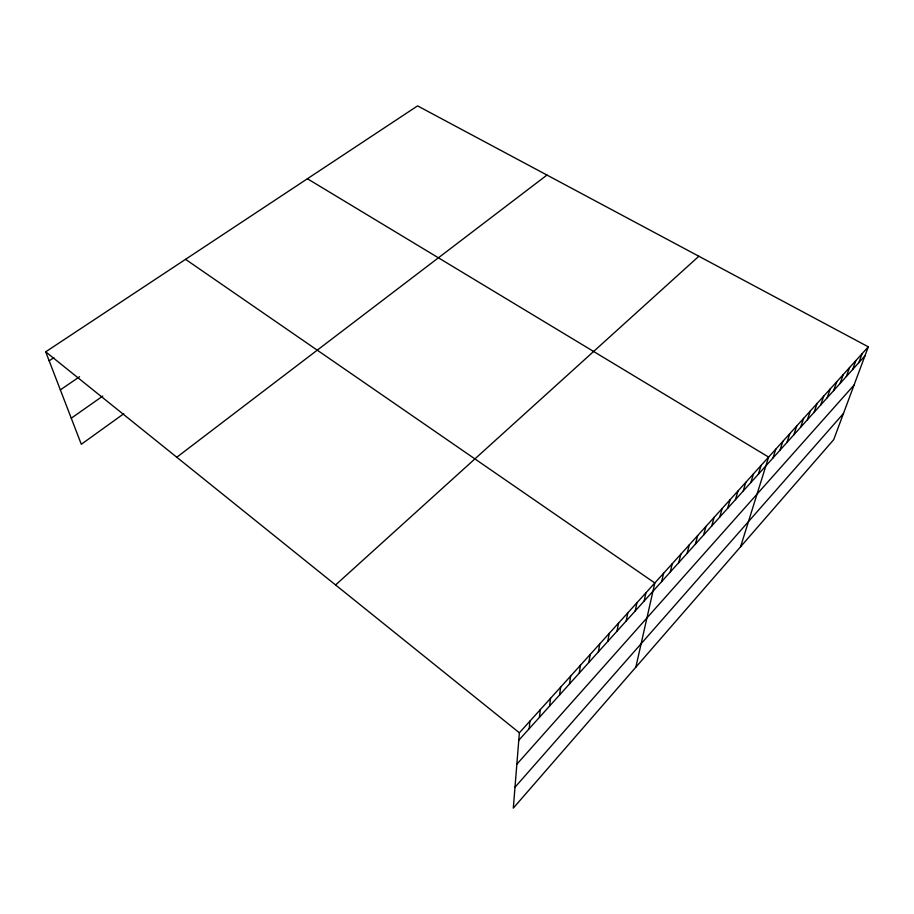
<?xml version="1.0" encoding="UTF-8"?>
<svg xmlns="http://www.w3.org/2000/svg" width="914" height="914" viewBox="0 0 914 914"><rect width="100%" height="100%" fill="white"/><g stroke="black" fill="none" stroke-linecap="round" stroke-linejoin="round"><path stroke-width="1.37" d="M868.3 346.829L519.381 732.788L513.314 808.113L833.705 439.668L868.3 346.829L417.572 105.887L45.7 351.821L81.3 444.284L123.744 413.756M529.195 728.709L529.903 721.146M539.466 717.296L540.288 709.664M549.611 706.042L550.525 698.33M559.619 694.926L560.636 687.157M569.491 683.958L570.61 676.12M579.248 673.127L580.447 665.232M588.867 662.433L590.17 654.481M598.373 651.888L599.755 643.879M607.753 641.468L609.227 633.402M617.019 631.174L618.572 623.062M626.17 621.017L627.804 612.848M635.207 610.986L636.921 602.772M644.13 601.081L645.924 592.809M635.836 667.22L654.812 582.972L185.542 259.336M661.645 581.624L663.587 573.261M670.248 572.073L672.258 563.675M678.736 562.636L680.827 554.192M687.134 553.313L689.293 544.835M695.428 544.093L697.656 535.581M703.631 534.998L705.916 526.453M711.732 525.996L714.074 517.415M719.729 517.107L722.14 508.492M727.647 508.321L730.115 499.672M735.462 499.638L737.998 490.967M743.196 491.047L745.778 482.352M750.84 482.569L753.479 473.829M758.391 474.172L761.088 465.42M740.58 546.778L768.617 457.091L307.401 178.744M772.97 457.983L775.769 449.185M779.996 450.179L782.841 441.359M786.954 442.467L789.845 433.613M793.832 434.824L796.768 425.958M800.641 427.261L803.612 418.372M807.37 419.789L810.398 410.877M814.031 412.385L817.105 403.462M820.623 405.062L823.731 396.116M827.159 397.819L830.3 388.861M833.614 390.644L836.801 381.675M840.012 383.549L843.234 374.557M846.33 376.511L849.597 367.519M852.602 369.564L855.892 360.55M858.794 362.675L862.131 353.649M514.993 787.24L843.462 413.494M516.844 764.23L854.064 385.034M518.775 740.271L864.93 355.866M335.587 584.96L698.856 256.251M176.779 457.251L546.972 175.054M71.258 418.212L102.779 396.059M60.347 389.878L79.564 376.717M49.162 360.824L53.857 357.694M45.7 351.821L519.381 732.788"/></g></svg>
